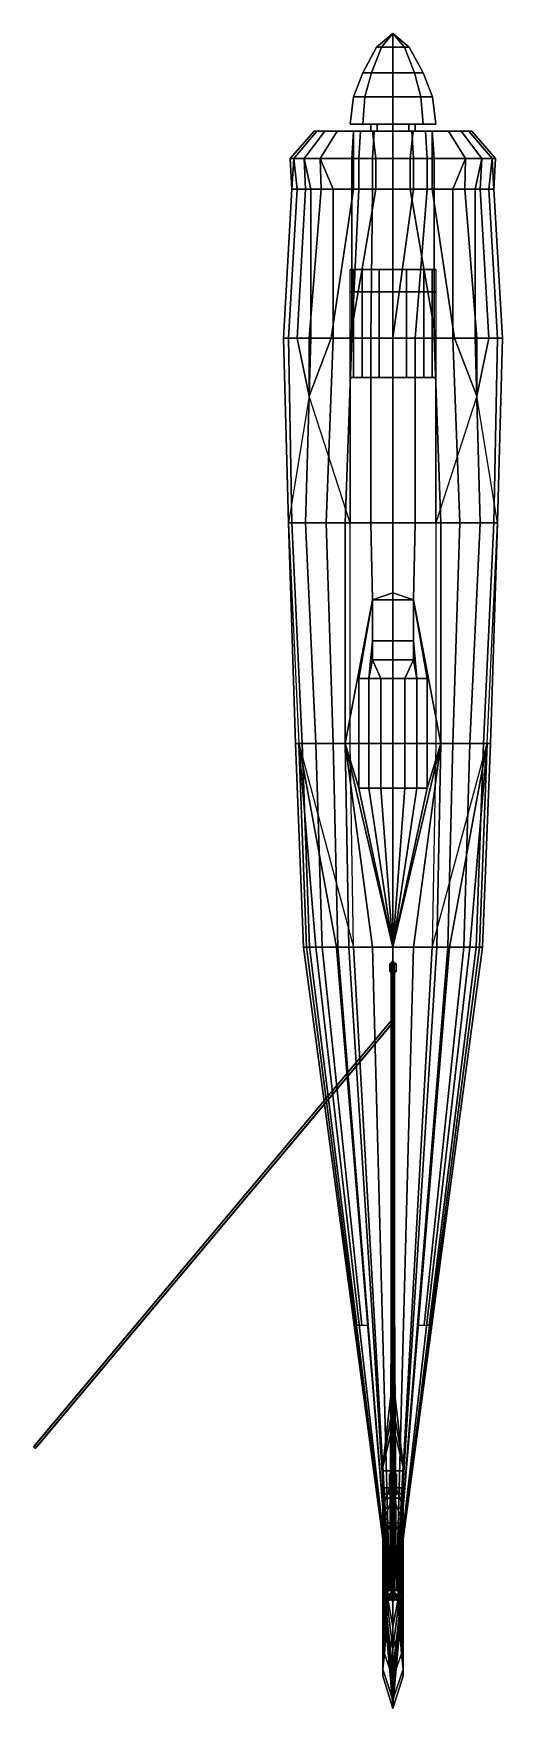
# Model space of a CAD drawing. Extents: x -2.1 to 0.64, y -4.89 to 4.9.
import ezdxf

# ---------------------------------------------------------------- set-up
doc = ezdxf.new("R2010")
doc.units = 0
doc.layers.get('0').update_dxf_attribs({"linetype": 'CONTINUOUS'})

msp = doc.modelspace()

# ---------------------------------------------------------------- linework, layer by layer
for points in [[(0, 4.9, 0.01), (-0.0957, 4.82, 0.01), (-0.0676, 4.82, 0.0776), (0, 4.9, 0.01)], [(0, 4.9, 0.01), (-0.0676, 4.82, -0.0576), (-0.0957, 4.82, 0.01), (0, 4.9, 0.01)], [(0, 4.9, 0.01), (-0.0676, 4.82, 0.0776), (0, 4.82, 0.1057), (0, 4.9, 0.01)], [(0, 4.9, 0.01), (0, 4.82, -0.0857), (-0.0676, 4.82, -0.0576), (0, 4.9, 0.01)], [(0, 4.9, 0.01), (0, 4.82, 0.1057), (0.0676, 4.82, 0.0776), (0, 4.9, 0.01)], [(0, 4.9, 0.01), (0.0676, 4.82, 0.0776), (0.0957, 4.82, 0.01), (0, 4.9, 0.01)], [(0, 4.9, 0.01), (0.0957, 4.82, 0.01), (0.0676, 4.82, -0.0576), (0, 4.9, 0.01)], [(0, 4.9, 0.01), (0.0676, 4.82, -0.0576), (0, 4.82, -0.0857), (0, 4.9, 0.01)], [(-0.0957, 4.82, 0.01), (-0.1768, 4.67, 0.01), (-0.125, 4.67, 0.135), (-0.0676, 4.82, 0.0776)], [(-0.0676, 4.82, -0.0576), (-0.125, 4.67, -0.115), (-0.1768, 4.67, 0.01), (-0.0957, 4.82, 0.01)], [(-0.0676, 4.82, 0.0776), (-0.125, 4.67, 0.135), (0, 4.67, 0.1868), (0, 4.82, 0.1057)], [(0, 4.82, -0.0857), (0, 4.67, -0.1668), (-0.125, 4.67, -0.115), (-0.0676, 4.82, -0.0576)], [(0, 4.82, 0.1057), (0, 4.67, 0.1868), (0.125, 4.67, 0.135), (0.0676, 4.82, 0.0776)], [(0.0676, 4.82, -0.0576), (0.125, 4.67, -0.115), (0, 4.67, -0.1668), (0, 4.82, -0.0857)], [(0.0676, 4.82, 0.0776), (0.125, 4.67, 0.135), (0.1768, 4.67, 0.01), (0.0957, 4.82, 0.01)], [(0.0957, 4.82, 0.01), (0.1768, 4.67, 0.01), (0.125, 4.67, -0.115), (0.0676, 4.82, -0.0576)], [(-0.1768, 4.67, 0.01), (-0.231, 4.53, 0.01), (-0.1633, 4.53, 0.1733), (-0.125, 4.67, 0.135)], [(-0.125, 4.67, -0.115), (-0.1633, 4.53, -0.1533), (-0.231, 4.53, 0.01), (-0.1768, 4.67, 0.01)], [(-0.125, 4.67, 0.135), (-0.1633, 4.53, 0.1733), (0, 4.53, 0.241), (0, 4.67, 0.1868)], [(0, 4.67, -0.1668), (0, 4.53, -0.221), (-0.1633, 4.53, -0.1533), (-0.125, 4.67, -0.115)], [(0, 4.67, 0.1868), (0, 4.53, 0.241), (0.1633, 4.53, 0.1733), (0.125, 4.67, 0.135)], [(0.125, 4.67, -0.115), (0.1633, 4.53, -0.1533), (0, 4.53, -0.221), (0, 4.67, -0.1668)], [(0.125, 4.67, 0.135), (0.1633, 4.53, 0.1733), (0.231, 4.53, 0.01), (0.1768, 4.67, 0.01)], [(0.1768, 4.67, 0.01), (0.231, 4.53, 0.01), (0.1633, 4.53, -0.1533), (0.125, 4.67, -0.115)], [(-0.231, 4.53, 0.01), (-0.25, 4.37, 0.01), (-0.1768, 4.37, 0.1868), (-0.1633, 4.53, 0.1733)], [(-0.1633, 4.53, -0.1533), (-0.1768, 4.37, -0.1668), (-0.25, 4.37, 0.01), (-0.231, 4.53, 0.01)], [(-0.1633, 4.53, 0.1733), (-0.1768, 4.37, 0.1868), (0, 4.37, 0.26), (0, 4.53, 0.241)], [(0, 4.53, -0.221), (0, 4.37, -0.24), (-0.1768, 4.37, -0.1668), (-0.1633, 4.53, -0.1533)], [(0, 4.53, 0.241), (0, 4.37, 0.26), (0.1768, 4.37, 0.1868), (0.1633, 4.53, 0.1733)], [(0.1633, 4.53, -0.1533), (0.1768, 4.37, -0.1668), (0, 4.37, -0.24), (0, 4.53, -0.221)], [(0.1633, 4.53, 0.1733), (0.1768, 4.37, 0.1868), (0.25, 4.37, 0.01), (0.231, 4.53, 0.01)], [(0.231, 4.53, 0.01), (0.25, 4.37, 0.01), (0.1768, 4.37, -0.1668), (0.1633, 4.53, -0.1533)], [(-0.5796, 4.17, -0.1453), (-0.6, 4.17, 0.01), (-0.46, 4.33, 0.01), (-0.4443, 4.33, -0.1091)], [(-0.6, 4.17, 0.01), (-0.5796, 4.17, 0.1653), (-0.4443, 4.33, 0.1291), (-0.46, 4.33, 0.01)], [(-0.5196, 4.17, -0.29), (-0.5796, 4.17, -0.1453), (-0.4443, 4.33, -0.1091), (-0.3984, 4.33, -0.22)], [(-0.5796, 4.17, 0.1653), (-0.5196, 4.17, 0.31), (-0.3984, 4.33, 0.24), (-0.4443, 4.33, 0.1291)], [(-0.4243, 4.17, -0.4143), (-0.5196, 4.17, -0.29), (-0.3984, 4.33, -0.22), (-0.3253, 4.33, -0.3153)], [(-0.5196, 4.17, 0.31), (-0.4243, 4.17, 0.4343), (-0.3253, 4.33, 0.3353), (-0.3984, 4.33, 0.24)], [(0.4443, 4.33, 0.1291), (0.46, 4.33, 0.01), (-0.46, 4.33, 0.01), (-0.4443, 4.33, 0.1291)], [(0.46, 4.33, 0.01), (0.4443, 4.33, -0.1091), (-0.4443, 4.33, -0.1091), (-0.46, 4.33, 0.01)], [(0.3984, 4.33, 0.24), (0.4443, 4.33, 0.1291), (-0.4443, 4.33, 0.1291), (-0.3984, 4.33, 0.24)], [(0.4443, 4.33, -0.1091), (0.3984, 4.33, -0.22), (-0.3984, 4.33, -0.22), (-0.4443, 4.33, -0.1091)], [(-0.23, 4.17, -0.5096), (-0.4243, 4.17, -0.4143), (-0.3253, 4.33, -0.3153), (-0.23, 4.33, -0.3884)], [(-0.4243, 4.17, 0.4343), (-0.24, 4.17, 0.5296), (-0.23, 4.33, 0.4084), (-0.3253, 4.33, 0.3353)], [(0.3253, 4.33, 0.3353), (0.3984, 4.33, 0.24), (-0.3984, 4.33, 0.24), (-0.3253, 4.33, 0.3353)], [(0.3984, 4.33, -0.22), (0.3253, 4.33, -0.3153), (-0.3253, 4.33, -0.3153), (-0.3984, 4.33, -0.22)], [(0.23, 4.33, 0.4084), (0.3253, 4.33, 0.3353), (-0.3253, 4.33, 0.3353), (-0.23, 4.33, 0.4084)], [(0.3253, 4.33, -0.3153), (0.23, 4.33, -0.3884), (-0.23, 4.33, -0.3884), (-0.3253, 4.33, -0.3153)], [(-0.19, 4.33, 0.4584), (-0.23, 4.33, 0.4084), (-0.24, 4.17, 0.5296), (-0.2, 4.17, 0.5796)], [(-0.1, 4.17, -0.5696), (-0.23, 4.17, -0.5096), (-0.23, 4.33, -0.3884), (-0.1191, 4.33, -0.4343)], [(0.19, 4.33, 0.4584), (0.23, 4.33, 0.4084), (-0.23, 4.33, 0.4084), (-0.19, 4.33, 0.4584)], [(0.23, 4.33, -0.3884), (0.1191, 4.33, -0.4343), (-0.1191, 4.33, -0.4343), (-0.23, 4.33, -0.3884)], [(-0.11, 4.33, 0.4984), (-0.19, 4.33, 0.4584), (-0.2, 4.17, 0.5796), (-0.12, 4.17, 0.6196)], [(0.11, 4.33, 0.4984), (0.19, 4.33, 0.4584), (-0.19, 4.33, 0.4584), (-0.11, 4.33, 0.4984)], [(-0.0919, 4.37, 0.1019), (-0.13, 4.37, 0.01), (-0.13, 4.33, 0.01), (-0.0919, 4.33, 0.1019)], [(-0.13, 4.37, 0.01), (-0.0919, 4.37, -0.0819), (-0.0919, 4.33, -0.0819), (-0.13, 4.33, 0.01)], [(0, 4.33, 0.5084), (-0.11, 4.33, 0.4984), (-0.12, 4.17, 0.6196), (0, 4.17, 0.6296)], [(0, 4.17, -0.59), (-0.1, 4.17, -0.5696), (-0.1191, 4.33, -0.4343), (0, 4.33, -0.45)], [(0.1191, 4.33, -0.4343), (0, 4.33, -0.45), (0, 4.33, -0.45), (-0.1191, 4.33, -0.4343)], [(0, 4.33, 0.5084), (0.11, 4.33, 0.4984), (-0.11, 4.33, 0.4984), (0, 4.33, 0.5084)], [(0, 4.37, 0.14), (-0.0919, 4.37, 0.1019), (-0.0919, 4.33, 0.1019), (0, 4.33, 0.14)], [(-0.0919, 4.37, -0.0819), (0, 4.37, -0.12), (0, 4.33, -0.12), (-0.0919, 4.33, -0.0819)], [(0.0919, 4.37, 0.1019), (0, 4.37, 0.14), (0, 4.33, 0.14), (0.0919, 4.33, 0.1019)], [(0, 4.37, -0.12), (0.0919, 4.37, -0.0819), (0.0919, 4.33, -0.0819), (0, 4.33, -0.12)], [(0.1, 4.17, -0.5696), (0, 4.17, -0.59), (0, 4.33, -0.45), (0.1191, 4.33, -0.4343)], [(0, 4.17, 0.6296), (0.12, 4.17, 0.6196), (0.11, 4.33, 0.4984), (0, 4.33, 0.5084)], [(0.13, 4.37, 0.01), (0.0919, 4.37, 0.1019), (0.0919, 4.33, 0.1019), (0.13, 4.33, 0.01)], [(0.0919, 4.37, -0.0819), (0.13, 4.37, 0.01), (0.13, 4.33, 0.01), (0.0919, 4.33, -0.0819)], [(0.23, 4.17, -0.5096), (0.1, 4.17, -0.5696), (0.1191, 4.33, -0.4343), (0.23, 4.33, -0.3884)], [(0.12, 4.17, 0.6196), (0.2, 4.17, 0.5796), (0.19, 4.33, 0.4584), (0.11, 4.33, 0.4984)], [(0.2, 4.17, 0.5796), (0.24, 4.17, 0.5296), (0.23, 4.33, 0.4084), (0.19, 4.33, 0.4584)], [(0.4243, 4.17, -0.4143), (0.23, 4.17, -0.5096), (0.23, 4.33, -0.3884), (0.3253, 4.33, -0.3153)], [(0.24, 4.17, 0.5296), (0.4243, 4.17, 0.4343), (0.3253, 4.33, 0.3353), (0.23, 4.33, 0.4084)], [(0.5196, 4.17, -0.29), (0.4243, 4.17, -0.4143), (0.3253, 4.33, -0.3153), (0.3984, 4.33, -0.22)], [(0.4243, 4.17, 0.4343), (0.5196, 4.17, 0.31), (0.3984, 4.33, 0.24), (0.3253, 4.33, 0.3353)], [(0.5796, 4.17, -0.1453), (0.5196, 4.17, -0.29), (0.3984, 4.33, -0.22), (0.4443, 4.33, -0.1091)], [(0.5196, 4.17, 0.31), (0.5796, 4.17, 0.1653), (0.4443, 4.33, 0.1291), (0.3984, 4.33, 0.24)], [(0.6, 4.17, 0.01), (0.5796, 4.17, -0.1453), (0.4443, 4.33, -0.1091), (0.46, 4.33, 0.01)], [(0.5796, 4.17, 0.1653), (0.6, 4.17, 0.01), (0.46, 4.33, 0.01), (0.4443, 4.33, 0.1291)], [(-0.6, 4.17, 0.01), (-0.5796, 4.17, -0.1453), (-0.59, 3.99, -0.09), (-0.59, 3.99, 0.06)], [(-0.5796, 4.17, 0.1653), (-0.6, 4.17, 0.01), (-0.59, 3.99, 0.06), (-0.56, 3.99, 0.23)], [(-0.5796, 4.17, -0.1453), (-0.5196, 4.17, -0.29), (-0.51, 3.99, -0.31), (-0.59, 3.99, -0.09)], [(-0.5196, 4.17, 0.31), (-0.5796, 4.17, 0.1653), (-0.56, 3.99, 0.23), (-0.48, 3.99, 0.4)], [(-0.5196, 4.17, -0.29), (-0.4243, 4.17, -0.4143), (-0.42, 3.99, -0.44), (-0.51, 3.99, -0.31)], [(-0.4243, 4.17, 0.4343), (-0.5196, 4.17, 0.31), (-0.48, 3.99, 0.4), (-0.35, 3.99, 0.55)], [(-0.4243, 4.17, -0.4143), (-0.23, 4.17, -0.5096), (-0.23, 3.99, -0.56), (-0.42, 3.99, -0.44)], [(-0.24, 4.17, 0.5296), (-0.4243, 4.17, 0.4343), (-0.35, 3.99, 0.55), (-0.24, 3.99, 0.62)], [(-0.2, 4.17, 0.5796), (-0.24, 4.17, 0.5296), (-0.24, 3.99, 0.62), (-0.2, 3.99, 0.67)], [(-0.23, 4.17, -0.5096), (-0.1, 4.17, -0.5696), (-0.1, 3.99, -0.61), (-0.23, 3.99, -0.56)], [(-0.12, 4.17, 0.6196), (-0.2, 4.17, 0.5796), (-0.2, 3.99, 0.67), (-0.12, 3.99, 0.71)], [(0, 4.17, 0.6296), (-0.12, 4.17, 0.6196), (-0.12, 3.99, 0.71), (0, 3.99, 0.72)], [(-0.1, 4.17, -0.5696), (0, 4.17, -0.59), (0, 3.99, -0.62), (-0.1, 3.99, -0.61)], [(0, 4.17, -0.59), (0.1, 4.17, -0.5696), (0.1, 3.99, -0.61), (0, 3.99, -0.62)], [(0, 3.99, 0.72), (0.12, 3.99, 0.71), (0.12, 4.17, 0.6196), (0, 4.17, 0.6296)], [(0.1, 4.17, -0.5696), (0.23, 4.17, -0.5096), (0.23, 3.99, -0.56), (0.1, 3.99, -0.61)], [(0.12, 3.99, 0.71), (0.2, 3.99, 0.67), (0.2, 4.17, 0.5796), (0.12, 4.17, 0.6196)], [(0.2, 3.99, 0.67), (0.24, 3.99, 0.62), (0.24, 4.17, 0.5296), (0.2, 4.17, 0.5796)], [(0.23, 4.17, -0.5096), (0.4243, 4.17, -0.4143), (0.42, 3.99, -0.44), (0.23, 3.99, -0.56)], [(0.4243, 4.17, 0.4343), (0.24, 4.17, 0.5296), (0.24, 3.99, 0.62), (0.35, 3.99, 0.55)], [(0.5196, 4.17, 0.31), (0.4243, 4.17, 0.4343), (0.35, 3.99, 0.55), (0.48, 3.99, 0.4)], [(0.4243, 4.17, -0.4143), (0.5196, 4.17, -0.29), (0.51, 3.99, -0.31), (0.42, 3.99, -0.44)], [(0.5796, 4.17, 0.1653), (0.5196, 4.17, 0.31), (0.48, 3.99, 0.4), (0.56, 3.99, 0.23)], [(0.5196, 4.17, -0.29), (0.5796, 4.17, -0.1453), (0.59, 3.99, -0.09), (0.51, 3.99, -0.31)], [(0.6, 4.17, 0.01), (0.5796, 4.17, 0.1653), (0.56, 3.99, 0.23), (0.59, 3.99, 0.06)], [(0.5796, 4.17, -0.1453), (0.6, 4.17, 0.01), (0.59, 3.99, 0.06), (0.59, 3.99, -0.09)], [(-0.59, 3.99, -0.09), (-0.51, 3.99, -0.31), (-0.56, 3.12, -0.39), (-0.64, 3.12, -0.14)], [(-0.59, 3.99, 0.06), (-0.59, 3.99, -0.09), (-0.64, 3.12, -0.14), (-0.64, 3.12, 0.05)], [(-0.56, 3.99, 0.23), (-0.59, 3.99, 0.06), (-0.64, 3.12, 0.05), (-0.61, 3.12, 0.22)], [(-0.48, 3.99, 0.4), (-0.56, 3.99, 0.23), (-0.61, 3.12, 0.22), (-0.48, 3.12, 0.51)], [(-0.51, 3.99, -0.31), (-0.42, 3.99, -0.44), (-0.49, 3.12, -0.52), (-0.56, 3.12, -0.39)], [(-0.42, 3.99, -0.44), (-0.23, 3.99, -0.56), (-0.36, 3.12, -0.64), (-0.49, 3.12, -0.52)], [(-0.35, 3.99, 0.55), (-0.48, 3.99, 0.4), (-0.48, 3.12, 0.51), (-0.35, 3.12, 0.65)], [(-0.23, 3.99, -0.56), (-0.1, 3.99, -0.61), (-0.25, 3.12, -0.71), (-0.36, 3.12, -0.64)], [(-0.24, 3.99, 0.62), (-0.35, 3.99, 0.55), (-0.35, 3.12, 0.65), (-0.24, 3.12, 0.72)], [(-0.1, 3.99, -0.61), (0, 3.99, -0.62), (0, 3.12, -0.77), (-0.25, 3.12, -0.71)], [(-0.2, 3.99, 0.67), (-0.24, 3.99, 0.62), (-0.24, 3.12, 0.72)], [(-0.12, 3.99, 0.71), (-0.2, 3.99, 0.67), (-0.24, 3.12, 0.72), (-0.13, 3.12, 0.77)], [(0, 3.99, 0.72), (-0.12, 3.99, 0.71), (-0.13, 3.12, 0.77), (0, 3.12, 0.8)], [(0, 3.12, 0.8), (0, 3.12, 0.8), (0.12, 3.99, 0.71), (0, 3.99, 0.72)], [(0, 3.12, 0.8), (0.13, 3.12, 0.77), (0.2, 3.99, 0.67), (0.12, 3.99, 0.71)], [(0.25, 3.12, -0.71), (0, 3.12, -0.77), (0, 3.99, -0.62), (0.1, 3.99, -0.61)], [(0.36, 3.12, -0.64), (0.25, 3.12, -0.71), (0.1, 3.99, -0.61), (0.23, 3.99, -0.56)], [(0.13, 3.12, 0.77), (0.24, 3.12, 0.72), (0.24, 3.99, 0.62), (0.2, 3.99, 0.67)], [(0.49, 3.12, -0.52), (0.36, 3.12, -0.64), (0.23, 3.99, -0.56), (0.42, 3.99, -0.44)], [(0.24, 3.12, 0.72), (0.35, 3.12, 0.65), (0.35, 3.99, 0.55), (0.24, 3.99, 0.62)], [(0.35, 3.12, 0.65), (0.48, 3.12, 0.51), (0.48, 3.99, 0.4), (0.35, 3.99, 0.55)], [(0.56, 3.12, -0.39), (0.49, 3.12, -0.52), (0.42, 3.99, -0.44), (0.51, 3.99, -0.31)], [(0.48, 3.12, 0.51), (0.61, 3.12, 0.22), (0.56, 3.99, 0.23), (0.48, 3.99, 0.4)], [(0.64, 3.12, -0.14), (0.56, 3.12, -0.39), (0.51, 3.99, -0.31), (0.59, 3.99, -0.09)], [(0.61, 3.12, 0.22), (0.64, 3.12, 0.05), (0.59, 3.99, 0.06), (0.56, 3.99, 0.23)], [(0.64, 3.12, 0.05), (0.64, 3.12, -0.14), (0.59, 3.99, -0.09), (0.59, 3.99, 0.06)], [(-0.25, 3.52, -0.62), (-0.23, 3.52, -0.8), (-0.23, 3.39, -0.86), (-0.25, 3.39, -0.64)], [(0.25, 3.52, -0.62), (0.23, 3.52, -0.8), (-0.23, 3.52, -0.8), (-0.25, 3.52, -0.62)], [(-0.23, 3.52, -0.8), (-0.18, 3.52, -0.83), (-0.18, 3.39, -0.93), (-0.23, 3.39, -0.86)], [(0.23, 3.52, -0.8), (0.18, 3.52, -0.83), (-0.18, 3.52, -0.83), (-0.23, 3.52, -0.8)], [(-0.18, 3.52, -0.83), (-0.08, 3.52, -0.85), (-0.08, 3.39, -0.96), (-0.18, 3.39, -0.93)], [(0.18, 3.52, -0.83), (0.08, 3.52, -0.85), (-0.08, 3.52, -0.85), (-0.18, 3.52, -0.83)], [(-0.08, 3.52, -0.85), (0.08, 3.52, -0.85), (0.08, 3.39, -0.96), (-0.08, 3.39, -0.96)], [(0.18, 3.39, -0.93), (0.08, 3.39, -0.96), (0.08, 3.52, -0.85), (0.18, 3.52, -0.83)], [(0.23, 3.39, -0.86), (0.18, 3.39, -0.93), (0.18, 3.52, -0.83), (0.23, 3.52, -0.8)], [(0.25, 3.39, -0.64), (0.23, 3.39, -0.86), (0.23, 3.52, -0.8), (0.25, 3.52, -0.62)], [(-0.25, 3.39, -0.64), (-0.23, 3.39, -0.86), (-0.23, 3.12, -0.87), (-0.25, 3.12, -0.71)], [(-0.23, 3.39, -0.86), (-0.18, 3.39, -0.93), (-0.18, 3.12, -0.94), (-0.23, 3.12, -0.87)], [(-0.18, 3.39, -0.93), (-0.08, 3.39, -0.96), (-0.08, 3.12, -0.97), (-0.18, 3.12, -0.94)], [(-0.08, 3.39, -0.96), (0.08, 3.39, -0.96), (0.08, 3.12, -0.97), (-0.08, 3.12, -0.97)], [(0.18, 3.12, -0.94), (0.08, 3.12, -0.97), (0.08, 3.39, -0.96), (0.18, 3.39, -0.93)], [(0.23, 3.12, -0.87), (0.18, 3.12, -0.94), (0.18, 3.39, -0.93), (0.23, 3.39, -0.86)], [(0.25, 3.12, -0.71), (0.23, 3.12, -0.87), (0.23, 3.39, -0.86), (0.25, 3.39, -0.64)], [(-0.64, 3.12, 0.05), (-0.64, 3.12, -0.14), (-0.61, 2.04, -0.11), (-0.61, 2.04, 0.13)], [(-0.64, 3.12, -0.14), (-0.56, 3.12, -0.39), (-0.49, 2.78, -0.5106), (-0.61, 2.04, -0.11)], [(-0.61, 3.12, 0.22), (-0.64, 3.12, 0.05), (-0.61, 2.04, 0.13), (-0.59, 2.04, 0.32)], [(-0.48, 3.12, 0.51), (-0.61, 3.12, 0.22), (-0.59, 2.04, 0.32), (-0.51, 2.04, 0.54)], [(-0.56, 3.12, -0.39), (-0.49, 3.12, -0.52), (-0.49, 2.78, -0.5106)], [(-0.35, 3.12, 0.65), (-0.48, 3.12, 0.51), (-0.51, 2.04, 0.54), (-0.39, 2.04, 0.68)], [(-0.36, 3.12, -0.64), (-0.25, 3.12, -0.71), (-0.25, 2.04, -0.68), (-0.49, 2.78, -0.5106)], [(-0.49, 3.12, -0.52), (-0.36, 3.12, -0.64), (-0.49, 2.78, -0.5106)], [(-0.24, 3.12, 0.72), (-0.35, 3.12, 0.65), (-0.39, 2.04, 0.68), (-0.28, 2.04, 0.75)], [(-0.13, 3.12, 0.77), (-0.24, 3.12, 0.72), (-0.28, 2.04, 0.75), (-0.13, 2.04, 0.82)], [(-0.25, 3.12, -0.71), (0, 3.12, -0.77), (0, 2.04, -0.7), (-0.25, 2.04, -0.68)], [(-0.25, 3.12, -0.71), (-0.23, 3.12, -0.87), (-0.23, 2.89, -0.82), (-0.25, 2.89, -0.7)], [(-0.23, 3.12, -0.87), (-0.18, 3.12, -0.94), (-0.18, 2.89, -0.89), (-0.23, 2.89, -0.82)], [(-0.18, 3.12, -0.94), (-0.08, 3.12, -0.97), (-0.08, 2.89, -0.93), (-0.18, 2.89, -0.89)], [(0, 3.12, 0.8), (-0.13, 3.12, 0.77), (-0.13, 2.04, 0.82), (0, 2.04, 0.83)], [(-0.08, 3.12, -0.97), (0.08, 3.12, -0.97), (0.08, 2.89, -0.93), (-0.08, 2.89, -0.93)], [(0.25, 2.04, -0.68), (0, 2.04, -0.7), (0, 3.12, -0.77), (0.25, 3.12, -0.71)], [(0, 2.04, 0.83), (0.13, 2.04, 0.82), (0.13, 3.12, 0.77), (0, 3.12, 0.8)], [(0.18, 2.89, -0.89), (0.08, 2.89, -0.93), (0.08, 3.12, -0.97), (0.18, 3.12, -0.94)], [(0.13, 2.04, 0.82), (0.28, 2.04, 0.75), (0.24, 3.12, 0.72), (0.13, 3.12, 0.77)], [(0.23, 2.89, -0.82), (0.18, 2.89, -0.89), (0.18, 3.12, -0.94), (0.23, 3.12, -0.87)], [(0.25, 2.89, -0.7), (0.23, 2.89, -0.82), (0.23, 3.12, -0.87), (0.25, 3.12, -0.71)], [(0.28, 2.04, 0.75), (0.39, 2.04, 0.68), (0.35, 3.12, 0.65), (0.24, 3.12, 0.72)], [(0.49, 2.78, -0.5106), (0.25, 2.04, -0.68), (0.25, 3.12, -0.71), (0.36, 3.12, -0.64)], [(0.39, 2.04, 0.68), (0.51, 2.04, 0.54), (0.48, 3.12, 0.51), (0.35, 3.12, 0.65)], [(0.49, 2.78, -0.5106), (0.49, 2.78, -0.5106), (0.36, 3.12, -0.64), (0.49, 3.12, -0.52)], [(0.51, 2.04, 0.54), (0.59, 2.04, 0.32), (0.61, 3.12, 0.22), (0.48, 3.12, 0.51)], [(0.49, 2.78, -0.5106), (0.49, 2.78, -0.5106), (0.49, 3.12, -0.52), (0.56, 3.12, -0.39)], [(0.61, 2.04, -0.11), (0.49, 2.78, -0.5106), (0.56, 3.12, -0.39), (0.64, 3.12, -0.14)], [(0.59, 2.04, 0.32), (0.61, 2.04, 0.13), (0.64, 3.12, 0.05), (0.61, 3.12, 0.22)], [(0.61, 2.04, 0.13), (0.61, 2.04, -0.11), (0.64, 3.12, -0.14), (0.64, 3.12, 0.05)], [(-0.25, 2.89, -0.7), (-0.23, 2.89, -0.82), (0.23, 2.89, -0.82), (0.25, 2.89, -0.7)], [(-0.23, 2.89, -0.82), (-0.18, 2.89, -0.89), (0.18, 2.89, -0.89), (0.23, 2.89, -0.82)], [(-0.18, 2.89, -0.89), (-0.08, 2.89, -0.93), (0.08, 2.89, -0.93), (0.18, 2.89, -0.89)], [(-0.61, 2.04, -0.11), (-0.61, 2.04, -0.11), (-0.55, 0.75, -0.25), (-0.57, 0.75, -0.14)], [(-0.59, 2.04, 0.32), (-0.61, 2.04, 0.13), (-0.57, 0.75, 0.13), (-0.53, 0.75, 0.31)], [(-0.61, 2.04, 0.13), (-0.61, 2.04, -0.11), (-0.57, 0.75, -0.14), (-0.57, 0.75, 0.13)], [(-0.51, 2.04, 0.54), (-0.59, 2.04, 0.32), (-0.53, 0.75, 0.31), (-0.45, 0.75, 0.56)], [(-0.39, 2.04, 0.68), (-0.51, 2.04, 0.54), (-0.45, 0.75, 0.56), (-0.35, 0.75, 0.71)], [(-0.28, 2.04, 0.75), (-0.39, 2.04, 0.68), (-0.35, 0.75, 0.71), (-0.28, 0.75, 0.8)], [(-0.13, 2.04, 0.82), (-0.28, 2.04, 0.75), (-0.28, 0.75, 0.8), (-0.12, 1.59, 0.87)], [(-0.25, 2.04, -0.68), (0, 2.04, -0.7), (0, 0.75, -0.59), (-0.25, 0.75, -0.55)], [(0, 2.04, 0.83), (-0.13, 2.04, 0.82), (-0.12, 1.59, 0.87), (0, 1.63, 0.8459)], [(0.25, 0.75, -0.55), (0, 0.75, -0.59), (0, 2.04, -0.7), (0.25, 2.04, -0.68)], [(0, 1.63, 0.8459), (0.12, 1.59, 0.87), (0.13, 2.04, 0.82), (0, 2.04, 0.83)], [(0.12, 1.59, 0.87), (0.28, 0.75, 0.8), (0.28, 2.04, 0.75), (0.13, 2.04, 0.82)], [(0.28, 0.75, 0.8), (0.35, 0.75, 0.71), (0.39, 2.04, 0.68), (0.28, 2.04, 0.75)], [(0.35, 0.75, 0.71), (0.45, 0.75, 0.56), (0.51, 2.04, 0.54), (0.39, 2.04, 0.68)], [(0.45, 0.75, 0.56), (0.53, 0.75, 0.31), (0.59, 2.04, 0.32), (0.51, 2.04, 0.54)], [(0.53, 0.75, 0.31), (0.57, 0.75, 0.13), (0.61, 2.04, 0.13), (0.59, 2.04, 0.32)], [(0.57, 0.75, -0.14), (0.55, 0.75, -0.25), (0.61, 2.04, -0.11)], [(0.57, 0.75, 0.13), (0.57, 0.75, -0.14), (0.61, 2.04, -0.11), (0.61, 2.04, 0.13)], [(-0.2, 1.13, 0.98), (-0.12, 1.59, 0.87), (-0.28, 0.75, 0.8), (-0.2, 0.75, 0.98)], [(-0.12, 1.59, 0.87), (-0.2, 1.13, 0.98), (-0.14, 1.13, 1.1), (-0.12, 1.35, 1.07)], [(0, 1.63, 0.8459), (0, 1.63, 0.8459), (-0.12, 1.59, 0.87), (0.12, 1.59, 0.87)], [(0.12, 1.59, 0.87), (-0.12, 1.59, 0.87), (-0.12, 1.35, 1.07), (0.12, 1.35, 1.07)], [(0.2, 1.13, 0.98), (0.12, 1.59, 0.87), (0.12, 1.35, 1.07), (0.14, 1.13, 1.1)], [(0.2, 0.75, 0.98), (0.28, 0.75, 0.8), (0.12, 1.59, 0.87), (0.2, 1.13, 0.98)], [(-0.12, 1.35, 1.07), (-0.14, 1.13, 1.1), (-0.14, 1.13, 1.1), (-0.12, 1.24, 1.13)], [(0.12, 1.35, 1.07), (-0.12, 1.35, 1.07), (-0.12, 1.24, 1.13), (0.12, 1.24, 1.13)], [(0.14, 1.13, 1.1), (0.12, 1.35, 1.07), (0.12, 1.24, 1.13), (0.14, 1.13, 1.1)], [(-0.12, 1.24, 1.13), (-0.14, 1.13, 1.1), (-0.07, 1.13, 1.15)], [(0.12, 1.24, 1.13), (-0.12, 1.24, 1.13), (-0.07, 1.13, 1.15), (0.07, 1.13, 1.15)], [(0.14, 1.13, 1.1), (0.12, 1.24, 1.13), (0.07, 1.13, 1.15)], [(-0.14, 1.13, 1.1), (-0.2, 1.13, 0.98), (-0.2, 0.75, 0.98), (-0.14, 0.75, 1.1)], [(-0.07, 1.13, 1.15), (-0.14, 1.13, 1.1), (-0.14, 0.75, 1.1), (-0.07, 0.75, 1.15)], [(0.07, 1.13, 1.15), (-0.07, 1.13, 1.15), (-0.07, 0.75, 1.15), (0.07, 0.75, 1.15)], [(0.07, 0.75, 1.15), (0.14, 0.75, 1.1), (0.14, 1.13, 1.1), (0.07, 1.13, 1.15)], [(0.14, 0.75, 1.1), (0.2, 0.75, 0.98), (0.2, 1.13, 0.98), (0.14, 1.13, 1.1)], [(-0.53, 0.75, 0.31), (-0.57, 0.75, 0.13), (-0.5234, -0.44, 0.1113), (-0.4867, -0.44, 0.2766)], [(-0.57, 0.75, 0.13), (-0.57, 0.75, -0.14), (-0.5234, -0.44, -0.1367), (-0.5234, -0.44, 0.1113)], [(-0.57, 0.75, -0.14), (-0.55, 0.75, -0.25), (-0.5051, -0.44, -0.2377), (-0.5234, -0.44, -0.1367)], [(-0.55, 0.75, -0.25), (-0.55, 0.75, -0.25), (-0.3306, -0.44, -0.4673), (-0.45, -0.44, -0.3571)], [(-0.55, 0.75, -0.25), (-0.55, 0.75, -0.25), (-0.2296, -0.44, -0.5132), (-0.3306, -0.44, -0.4673)], [(-0.55, 0.75, -0.25), (-0.55, 0.75, -0.25), (-0.45, -0.44, -0.3571), (-0.5051, -0.44, -0.2377)], [(-0.45, 0.75, 0.56), (-0.53, 0.75, 0.31), (-0.4867, -0.44, 0.2766), (-0.4132, -0.44, 0.5061)], [(-0.35, 0.75, 0.71), (-0.45, 0.75, 0.56), (-0.4132, -0.44, 0.5061), (-0.3214, -0.44, 0.6439)], [(-0.28, 0.75, 0.8), (-0.35, 0.75, 0.71), (-0.3214, -0.44, 0.6439), (-0.2571, -0.44, 0.7265)], [(-0.28, 0.75, 0.8), (-0.28, 0.75, 0.8), (-0.2571, -0.44, 0.7265), (-0.1194, -0.44, 0.7816)], [(-0.28, 0.75, 0.8), (-0.28, 0.75, 0.8), (-0.1194, -0.44, 0.7816), (0, -0.44, 0.8)], [(-0.2, 0.75, 0.98), (-0.28, 0.75, 0.8), (-0.2, 0.49, 0.95)], [(-0.2, 0.49, 0.95), (-0.28, 0.75, 0.8), (0, -0.44, 0.8)], [(-0.25, 0.75, -0.55), (0, 0.75, -0.59), (0, -0.44, -0.5499), (-0.2296, -0.44, -0.5132)], [(-0.14, 0.75, 1.1), (-0.2, 0.75, 0.98), (-0.2, 0.49, 0.95), (-0.14, 0.49, 1.06)], [(-0.07, 0.75, 1.15), (-0.14, 0.75, 1.1), (-0.14, 0.49, 1.06), (-0.07, 0.49, 1.11)], [(-0.07, 0.49, 1.11), (0.07, 0.49, 1.11), (0.07, 0.75, 1.15), (-0.07, 0.75, 1.15)], [(0, -0.44, 0.8), (0.1194, -0.44, 0.7816), (0.28, 0.75, 0.8)], [(0.2296, -0.44, -0.5132), (0, -0.44, -0.5499), (0, 0.75, -0.59), (0.25, 0.75, -0.55)], [(0, -0.44, 0.8), (0, -0.44, 0.8), (0.28, 0.75, 0.8), (0.2, 0.49, 0.95)], [(0.07, 0.49, 1.11), (0.14, 0.49, 1.06), (0.14, 0.75, 1.1), (0.07, 0.75, 1.15)], [(0.1194, -0.44, 0.7816), (0.2571, -0.44, 0.7265), (0.28, 0.75, 0.8)], [(0.14, 0.49, 1.06), (0.2, 0.49, 0.95), (0.2, 0.75, 0.98), (0.14, 0.75, 1.1)], [(0.2, 0.49, 0.95), (0.2, 0.49, 0.95), (0.28, 0.75, 0.8), (0.2, 0.75, 0.98)], [(0.3306, -0.44, -0.4673), (0.2296, -0.44, -0.5132), (0.55, 0.75, -0.25)], [(0.2571, -0.44, 0.7265), (0.3214, -0.44, 0.6439), (0.35, 0.75, 0.71), (0.28, 0.75, 0.8)], [(0.3214, -0.44, 0.6439), (0.4132, -0.44, 0.5061), (0.45, 0.75, 0.56), (0.35, 0.75, 0.71)], [(0.45, -0.44, -0.3571), (0.3306, -0.44, -0.4673), (0.55, 0.75, -0.25)], [(0.4132, -0.44, 0.5061), (0.4867, -0.44, 0.2766), (0.53, 0.75, 0.31), (0.45, 0.75, 0.56)], [(0.5051, -0.44, -0.2377), (0.45, -0.44, -0.3571), (0.55, 0.75, -0.25)], [(0.4867, -0.44, 0.2766), (0.5234, -0.44, 0.1113), (0.57, 0.75, 0.13), (0.53, 0.75, 0.31)], [(0.5234, -0.44, -0.1367), (0.5051, -0.44, -0.2377), (0.55, 0.75, -0.25), (0.57, 0.75, -0.14)], [(0.5234, -0.44, 0.1113), (0.5234, -0.44, -0.1367), (0.57, 0.75, -0.14), (0.57, 0.75, 0.13)], [(-0.14, 0.49, 1.06), (-0.2, 0.49, 0.95), (0, -0.44, 0.8)], [(-0.07, 0.49, 1.11), (-0.14, 0.49, 1.06), (0, -0.44, 0.8)], [(0.07, 0.49, 1.11), (-0.07, 0.49, 1.11), (0, -0.44, 0.8)], [(0, -0.44, 0.8), (0, -0.44, 0.8), (0.2, 0.49, 0.95), (0.14, 0.49, 1.06)], [(0, -0.44, 0.8), (0, -0.44, 0.8), (0.14, 0.49, 1.06), (0.07, 0.49, 1.11)], [(-0.4867, -0.44, 0.2766), (-0.5234, -0.44, 0.1113), (-0.02, -4.19, 0.02), (-0.2117, -2.65, 0.1784)], [(-0.5234, -0.44, -0.1367), (-0.5051, -0.44, -0.2377), (-0.02, -4.19, -0.02), (-0.02, -4.19)], [(-0.5234, -0.44, 0.1113), (-0.5234, -0.44, -0.1367), (-0.02, -4.19), (-0.02, -4.19, 0.02)], [(-0.5051, -0.44, -0.2377), (-0.45, -0.44, -0.3571), (-0.02, -4.19, -0.04), (-0.02, -4.19, -0.02)], [(-0.4132, -0.44, 0.5061), (-0.4867, -0.44, 0.2766), (-0.2117, -2.65, 0.1784), (-0.1815, -2.65, 0.3375)], [(-0.45, -0.44, -0.3571), (-0.3306, -0.44, -0.4673), (-0.02, -4.19, -0.06), (-0.02, -4.19, -0.04)], [(-0.3214, -0.44, 0.6439), (-0.4132, -0.44, 0.5061), (-0.1815, -2.65, 0.3375), (-0.1438, -2.65, 0.4235)], [(-0.3306, -0.44, -0.4673), (-0.2296, -0.44, -0.5132), (-0.02, -4.19, -0.08), (-0.02, -4.19, -0.06)], [(-0.2571, -0.44, 0.7265), (-0.3214, -0.44, 0.6439), (-0.1438, -2.65, 0.4235), (-0.02, -4.19, 0.32)], [(-0.1194, -0.44, 0.7816), (-0.2571, -0.44, 0.7265), (-0.02, -4.19, 0.32), (-0.02, -4.19, 0.37)], [(-0.2296, -0.44, -0.5132), (0, -0.44, -0.5499), (-0.02, -4.19, -0.1), (-0.02, -4.19, -0.08)], [(0, -0.44, 0.8), (-0.1194, -0.44, 0.7816), (-0.02, -4.19, 0.37), (0, -2.96, 0.55)], [(0.02, -4.19, -0.08), (0.02, -4.19, -0.1), (0, -0.44, -0.5499), (0.2296, -0.44, -0.5132)], [(0, -2.96, 0.55), (0.02, -4.19, 0.37), (0.1194, -0.44, 0.7816), (0, -0.44, 0.8)], [(0.02, -4.19, 0.11), (0.02, -4.19, 0.02), (0.5234, -0.44, 0.1113), (0.4867, -0.44, 0.2766)], [(0.02, -4.19, -0.04), (0.02, -4.19, -0.06), (0.3306, -0.44, -0.4673), (0.45, -0.44, -0.3571)], [(0.02, -4.19, -0.06), (0.02, -4.19, -0.08), (0.2296, -0.44, -0.5132), (0.3306, -0.44, -0.4673)], [(0.02, -4.19), (0.02, -4.19, -0.02), (0.5051, -0.44, -0.2377), (0.5234, -0.44, -0.1367)], [(0.02, -4.19, -0.02), (0.02, -4.19, -0.04), (0.45, -0.44, -0.3571), (0.5051, -0.44, -0.2377)], [(0.02, -4.19, 0.02), (0.02, -4.19), (0.5234, -0.44, -0.1367), (0.5234, -0.44, 0.1113)], [(0.02, -4.19, 0.32), (0.1438, -2.65, 0.4235), (0.3214, -0.44, 0.6439), (0.2571, -0.44, 0.7265)], [(0.02, -4.19, 0.37), (0.02, -4.19, 0.32), (0.2571, -0.44, 0.7265), (0.1194, -0.44, 0.7816)], [(0.1438, -2.65, 0.4235), (0.1815, -2.65, 0.3375), (0.4132, -0.44, 0.5061), (0.3214, -0.44, 0.6439)], [(0.1815, -2.65, 0.3375), (0.2117, -2.65, 0.1784), (0.4867, -0.44, 0.2766), (0.4132, -0.44, 0.5061)], [(0, -0.52, 0.78), (-0.02, -0.54, 0.78), (-0.01, -0.54, 1.56), (0, -0.53, 1.56)], [(-0.02, -0.54, 0.78), (-0.02, -0.58, 0.78), (-0.01, -0.58, 1.56), (-0.01, -0.54, 1.56)], [(-0.02, -0.58, 0.78), (0, -0.6, 0.78), (0, -0.59, 1.56), (-0.01, -0.58, 1.56)], [(-0.01, -0.54, 1.56), (-0.01, -0.58, 1.56), (0, -0.59, 1.56), (0, -0.53, 1.56)], [(0, -0.58, 1.53), (-0.01, -0.58, 1.52), (-0.01, -4.09, 1.52), (0, -4.09, 1.53)], [(-0.01, -0.58, 1.52), (0, -0.58, 1.51), (0, -4.09, 1.51), (-0.01, -4.09, 1.52)], [(0.02, -0.54, 0.78), (0, -0.52, 0.78), (0, -0.53, 1.56), (0.01, -0.54, 1.56)], [(0, -0.53, 1.56), (0, -0.59, 1.56), (0.01, -0.58, 1.56), (0.01, -0.54, 1.56)], [(0, -0.6, 0.78), (0.02, -0.58, 0.78), (0.01, -0.58, 1.56), (0, -0.59, 1.56)], [(0.01, -0.58, 1.52), (0, -0.58, 1.53), (0, -4.09, 1.53), (0.01, -4.09, 1.52)], [(0, -0.58, 1.51), (0.01, -0.58, 1.52), (0.01, -4.09, 1.52), (0, -4.09, 1.51)], [(0.02, -0.58, 0.78), (0.02, -0.54, 0.78), (0.01, -0.54, 1.56), (0.01, -0.58, 1.56)], [(-2.09, -3.35, 0.36), (-2.1, -3.36, 0.36), (-0.01, -0.87, 1.52), (0, -0.86, 1.51)], [(-2.1, -3.36, 0.36), (-2.09, -3.37, 0.36), (0, -0.88, 1.51), (-0.01, -0.87, 1.52)], [(-2.08, -3.36, 0.36), (-2.09, -3.35, 0.36), (0, -0.86, 1.51), (0.01, -0.87, 1.52)], [(-2.09, -3.37, 0.36), (-2.08, -3.36, 0.36), (0.01, -0.87, 1.52), (0, -0.88, 1.51)], [(0, -0.88, 0.75), (-0.01, -0.89, 0.75), (-0.01, -0.87, 1.52), (0, -0.86, 1.51)], [(-0.01, -0.89, 0.75), (0, -0.9, 0.75), (0, -0.88, 1.51), (-0.01, -0.87, 1.52)], [(0.01, -0.89, 0.75), (0, -0.88, 0.75), (0, -0.86, 1.51), (0.01, -0.87, 1.52)], [(0, -0.9, 0.75), (0.01, -0.89, 0.75), (0.01, -0.87, 1.52), (0, -0.88, 1.51)], [(0, -3.12, 0.59), (0, -2.96, 0.55), (-0.06, -3.47, 0.55), (-0.06, -3.47, 0.59)], [(0, -2.96, 0.55), (-0.02, -4.19, 0.37), (-0.02, -4.19, 0.37), (-0.06, -3.47, 0.55)], [(0.06, -3.47, 0.59), (0.06, -3.47, 0.55), (0, -2.96, 0.55), (0, -3.12, 0.59)], [(0.06, -3.47, 0.55), (0.02, -4.19, 0.37), (0.02, -4.19, 0.37), (0, -2.96, 0.55)], [(0, -3.23, 0.68), (0, -3.12, 0.59), (-0.06, -3.47, 0.59), (-0.06, -3.48, 0.68)], [(0.06, -3.48, 0.68), (0.06, -3.47, 0.59), (0, -3.12, 0.59), (0, -3.23, 0.68)], [(0, -3.55, 1.08), (0, -3.23, 0.68), (-0.06, -3.48, 0.68), (-0.06, -3.71, 1.08)], [(0.06, -3.71, 1.08), (0.06, -3.48, 0.68), (0, -3.23, 0.68), (0, -3.55, 1.08)], [(-0.06, -3.47, 0.55), (-0.06, -4.21, 0.55), (-0.06, -4.21, 0.59), (-0.06, -3.47, 0.59)], [(-0.06, -3.47, 0.59), (-0.06, -4.21, 0.59), (-0.06, -4.21, 0.68), (-0.06, -3.48, 0.68)], [(-0.06, -4.2, 0.44), (-0.06, -4.7, 0.44), (-0.06, -4.21, 0.55), (-0.06, -3.47, 0.55)], [(-0.02, -4.19, 0.37), (-0.02, -4.19, 0.37), (-0.06, -4.2, 0.44), (-0.06, -3.47, 0.55)], [(-0.06, -3.48, 0.68), (-0.06, -4.21, 0.68), (-0.06, -4.22, 1.08), (-0.06, -3.71, 1.08)], [(-0.06, -3.5, -0.3), (-0.06, -3.66, -0.28), (-0.06, -3.66, -0.26), (-0.06, -3.5, -0.28)], [(0.06, -3.5, -0.28), (0.06, -3.5, -0.3), (-0.06, -3.5, -0.3), (-0.06, -3.5, -0.28)], [(0.06, -3.5, -0.3), (0.06, -3.66, -0.28), (-0.06, -3.66, -0.28), (-0.06, -3.5, -0.3)], [(-0.06, -3.5, -0.28), (-0.06, -3.66, -0.26), (0.06, -3.66, -0.26), (0.06, -3.5, -0.28)], [(-0.06, -3.55, -0.37), (-0.06, -3.66, -0.34), (-0.06, -3.66, -0.28), (-0.06, -3.5, -0.3)], [(-0.06, -3.5, -0.3), (-0.06, -3.66, -0.28), (-0.06, -3.66, -0.34), (-0.06, -3.55, -0.37)], [(0, -3.5, -0.28), (-0.02, -3.52, -0.28), (-0.02, -3.52, -0.18), (0, -3.5, -0.18)], [(-0.02, -3.52, -0.28), (-0.02, -3.64, -0.27), (-0.02, -3.64, -0.16), (-0.02, -3.52, -0.18)], [(0.02, -3.52, -0.28), (0, -3.5, -0.28), (0, -3.5, -0.18), (0.02, -3.52, -0.18)], [(0.06, -3.47, 0.55), (0.06, -4.2, 0.44), (0.02, -4.19, 0.37)], [(0.02, -3.64, -0.27), (0.02, -3.52, -0.28), (0.02, -3.52, -0.18), (0.02, -3.64, -0.16)], [(0.06, -4.21, 0.55), (0.06, -4.7, 0.44), (0.06, -4.2, 0.44), (0.06, -3.47, 0.55)], [(0.06, -4.21, 0.68), (0.06, -4.21, 0.59), (0.06, -3.47, 0.59), (0.06, -3.48, 0.68)], [(0.06, -4.21, 0.59), (0.06, -4.21, 0.55), (0.06, -3.47, 0.55), (0.06, -3.47, 0.59)], [(0.06, -4.22, 1.08), (0.06, -4.21, 0.68), (0.06, -3.48, 0.68), (0.06, -3.71, 1.08)], [(0.06, -3.66, -0.26), (0.06, -3.66, -0.28), (0.06, -3.5, -0.3), (0.06, -3.5, -0.28)], [(0.06, -3.55, -0.37), (0.06, -3.66, -0.34), (0.06, -3.66, -0.28), (0.06, -3.5, -0.3)], [(0.06, -3.5, -0.3), (0.06, -3.66, -0.28), (0.06, -3.66, -0.34), (0.06, -3.55, -0.37)], [(0, -3.65, 1.21), (0, -3.55, 1.08), (-0.06, -3.71, 1.08), (-0.05, -3.78, 1.21)], [(-0.06, -3.55, -0.37), (-0.06, -3.66, -0.34), (-0.06, -3.73, -0.4), (-0.06, -3.72, -0.45)], [(-0.06, -3.72, -0.45), (-0.06, -3.73, -0.4), (-0.06, -3.66, -0.34), (-0.06, -3.55, -0.37)], [(0.05, -3.6351, -0.3351), (0.05, -3.6, -0.42), (-0.05, -3.6, -0.42), (-0.05, -3.6351, -0.3351)], [(0.05, -3.6, -0.42), (0.05, -3.6351, -0.5049), (-0.05, -3.6351, -0.5049), (-0.05, -3.6, -0.42)], [(-0.05, -3.84, -0.42), (-0.05, -3.6351, -0.3351), (-0.05, -3.6, -0.42), (-0.05, -3.8049, -0.5049)], [(-0.05, -3.8049, -0.5049), (-0.05, -3.6, -0.42), (-0.05, -3.6351, -0.5049), (-0.05, -3.72, -0.54)], [(0.05, -3.78, 1.21), (0.06, -3.71, 1.08), (0, -3.55, 1.08), (0, -3.65, 1.21)], [(0.05, -3.8049, -0.5049), (0.05, -3.6, -0.42), (0.05, -3.6351, -0.3351), (0.05, -3.84, -0.42)], [(0.05, -3.72, -0.54), (0.05, -3.6351, -0.5049), (0.05, -3.6, -0.42), (0.05, -3.8049, -0.5049)], [(0.06, -3.72, -0.45), (0.06, -3.73, -0.4), (0.06, -3.66, -0.34), (0.06, -3.55, -0.37)], [(0.06, -3.55, -0.37), (0.06, -3.66, -0.34), (0.06, -3.73, -0.4), (0.06, -3.72, -0.45)], [(-0.06, -3.66, -0.26), (-0.06, -3.66, -0.28), (0.06, -3.66, -0.28), (0.06, -3.66, -0.26)], [(-0.06, -3.71, 1.08), (-0.06, -4.22, 1.08), (-0.05, -4.23, 1.21), (-0.05, -3.78, 1.21)], [(0.05, -3.72, -0.3), (0.05, -3.6351, -0.3351), (-0.05, -3.6351, -0.3351), (-0.05, -3.72, -0.3)], [(0.05, -3.6351, -0.5049), (0.05, -3.72, -0.54), (-0.05, -3.72, -0.54), (-0.05, -3.6351, -0.5049)], [(-0.05, -3.8049, -0.3351), (-0.05, -3.72, -0.3), (-0.05, -3.6351, -0.3351), (-0.05, -3.84, -0.42)], [(0, -3.78, 1.36), (0, -3.65, 1.21), (-0.05, -3.78, 1.21), (-0.04, -3.87, 1.36)], [(0.05, -3.8049, -0.3351), (0.05, -3.72, -0.3), (-0.05, -3.72, -0.3), (-0.05, -3.8049, -0.3351)], [(0.05, -3.72, -0.54), (0.05, -3.8049, -0.5049), (-0.05, -3.8049, -0.5049), (-0.05, -3.72, -0.54)], [(-0.02, -3.64, -0.27), (0, -3.66, -0.26), (0, -3.66, -0.16), (-0.02, -3.64, -0.16)], [(0, -3.66, -0.26), (0.02, -3.64, -0.27), (0.02, -3.64, -0.16), (0, -3.66, -0.16)], [(0.04, -3.87, 1.36), (0.05, -3.78, 1.21), (0, -3.65, 1.21), (0, -3.78, 1.36)], [(0.05, -3.84, -0.42), (0.05, -3.6351, -0.3351), (0.05, -3.72, -0.3), (0.05, -3.8049, -0.3351)], [(0.05, -4.23, 1.21), (0.06, -4.22, 1.08), (0.06, -3.71, 1.08), (0.05, -3.78, 1.21)], [(-0.05, -3.78, 1.21), (-0.05, -4.23, 1.21), (-0.04, -4.23, 1.36), (-0.04, -3.87, 1.36)], [(0.05, -3.84, -0.42), (0.05, -3.8049, -0.3351), (-0.05, -3.8049, -0.3351), (-0.05, -3.84, -0.42)], [(0.05, -3.8049, -0.5049), (0.05, -3.84, -0.42), (-0.05, -3.84, -0.42), (-0.05, -3.8049, -0.5049)], [(0, -3.9, 1.46), (0, -3.78, 1.36), (-0.04, -3.87, 1.36), (-0.03, -3.96, 1.46)], [(0.03, -3.96, 1.46), (0.04, -3.87, 1.36), (0, -3.78, 1.36), (0, -3.9, 1.46)], [(0.04, -4.23, 1.36), (0.05, -4.23, 1.21), (0.05, -3.78, 1.21), (0.04, -3.87, 1.36)], [(-0.04, -3.87, 1.36), (-0.04, -4.23, 1.36), (-0.03, -4.25, 1.46), (-0.03, -3.96, 1.46)], [(0, -4.08, 1.53), (0, -3.9, 1.46), (-0.03, -3.96, 1.46), (-0.01, -4.08, 1.52)], [(0.01, -4.08, 1.52), (0.03, -3.96, 1.46), (0, -3.9, 1.46), (0, -4.08, 1.53)], [(0.03, -4.25, 1.46), (0.04, -4.23, 1.36), (0.04, -3.87, 1.36), (0.03, -3.96, 1.46)], [(-0.03, -3.96, 1.46), (-0.03, -4.25, 1.46), (-0.01, -4.25, 1.52), (-0.01, -4.08, 1.52)], [(0.01, -4.25, 1.52), (0.03, -4.25, 1.46), (0.03, -3.96, 1.46), (0.01, -4.08, 1.52)], [(-0.01, -4.08, 1.52), (-0.01, -4.25, 1.52), (0, -4.27, 1.53), (0, -4.08, 1.53)], [(0, -4.08, 1.53), (0, -4.27, 1.53), (0.01, -4.25, 1.52), (0.01, -4.08, 1.52)], [(-0.06, -4.2, 0.44), (-0.02, -4.19, 0.37), (0, -4.2, 0.33), (-0.06, -4.2, 0.44)], [(-0.06, -4.26, 0.33), (-0.06, -4.7, 0.33), (-0.06, -4.7, 0.44), (-0.06, -4.2, 0.44)], [(0, -4.2, 0.33), (0, -4.2, 0.2), (-0.06, -4.26, 0.2), (-0.06, -4.26, 0.33)], [(0, -4.2, 0.2), (0, -4.2, 0.05), (-0.05, -4.26, 0.05), (-0.06, -4.26, 0.2)], [(-0.06, -4.2, 0.44), (0, -4.2, 0.33), (-0.06, -4.26, 0.33), (-0.06, -4.2, 0.44)], [(0, -4.2, 0.05), (0, -4.2, -0.03), (-0.04, -4.26, -0.03), (-0.05, -4.26, 0.05)], [(0, -4.2, -0.03), (0, -4.2, -0.1), (-0.03, -4.26, -0.07), (-0.04, -4.26, -0.03)], [(0, -4.2, -0.1), (0, -4.25, -0.1), (-0.03, -4.26, -0.07)], [(-0.02, -4.19, 0.37), (-0.02, -4.19, 0.32), (0, -4.2, 0.32), (0, -4.2, 0.33)], [(-0.02, -4.19, 0.32), (-0.02, -4.19, 0.27), (0, -4.2, 0.27), (0, -4.2, 0.32)], [(-0.02, -4.19, 0.27), (-0.02, -4.19, 0.22), (0, -4.2, 0.22), (0, -4.2, 0.27)], [(-0.02, -4.19, 0.22), (-0.02, -4.19, 0.11), (0, -4.2, 0.11), (0, -4.2, 0.22)], [(-0.02, -4.19, 0.11), (-0.02, -4.19, 0.02), (0, -4.2, 0.02), (0, -4.2, 0.11)], [(-0.02, -4.19, -0.08), (-0.02, -4.19, -0.1), (0, -4.2, -0.1), (0, -4.2, -0.08)], [(-0.02, -4.19, -0.06), (-0.02, -4.19, -0.08), (0, -4.2, -0.08), (0, -4.2, -0.06)], [(-0.02, -4.19, -0.04), (-0.02, -4.19, -0.06), (0, -4.2, -0.06), (0, -4.2, -0.04)], [(-0.02, -4.19, -0.02), (-0.02, -4.19, -0.04), (0, -4.2, -0.04), (0, -4.2, -0.02)], [(-0.02, -4.19, 0.02), (-0.02, -4.19), (0, -4.2), (0, -4.2, 0.02)], [(-0.02, -4.19), (-0.02, -4.19, -0.02), (0, -4.2, -0.02), (0, -4.2)], [(0, -4.2, 0.33), (0, -4.2, 0.32), (0.02, -4.19, 0.32), (0.02, -4.19, 0.37)], [(0, -4.2, 0.32), (0, -4.2, 0.27), (0.02, -4.19, 0.27), (0.02, -4.19, 0.32)], [(0, -4.2, 0.27), (0, -4.2, 0.22), (0.02, -4.19, 0.22), (0.02, -4.19, 0.27)], [(0, -4.2, 0.22), (0, -4.2, 0.11), (0.02, -4.19, 0.11), (0.02, -4.19, 0.22)], [(0, -4.2, 0.11), (0, -4.2, 0.02), (0.02, -4.19, 0.02), (0.02, -4.19, 0.11)], [(0, -4.2, -0.08), (0, -4.2, -0.1), (0.02, -4.19, -0.1), (0.02, -4.19, -0.08)], [(0, -4.2), (0, -4.2, -0.02), (0.02, -4.19, -0.02), (0.02, -4.19)], [(0, -4.2, 0.02), (0, -4.2), (0.02, -4.19), (0.02, -4.19, 0.02)], [(0, -4.2, -0.06), (0, -4.2, -0.08), (0.02, -4.19, -0.08), (0.02, -4.19, -0.06)], [(0, -4.2, -0.04), (0, -4.2, -0.06), (0.02, -4.19, -0.06), (0.02, -4.19, -0.04)], [(0, -4.2, -0.02), (0, -4.2, -0.04), (0.02, -4.19, -0.04), (0.02, -4.19, -0.02)], [(0.06, -4.2, 0.44), (0, -4.2, 0.33), (0.02, -4.19, 0.37), (0.06, -4.2, 0.44)], [(0.04, -4.26, -0.03), (0.03, -4.26, -0.07), (0, -4.2, -0.1), (0, -4.2, -0.03)], [(0.03, -4.26, -0.07), (0.03, -4.26, -0.07), (0, -4.25, -0.1), (0, -4.2, -0.1)], [(0.05, -4.26, 0.05), (0.04, -4.26, -0.03), (0, -4.2, -0.03), (0, -4.2, 0.05)], [(0.06, -4.26, 0.33), (0.06, -4.26, 0.2), (0, -4.2, 0.2), (0, -4.2, 0.33)], [(0.06, -4.26, 0.2), (0.05, -4.26, 0.05), (0, -4.2, 0.05), (0, -4.2, 0.2)], [(0.06, -4.2, 0.44), (0.06, -4.26, 0.33), (0, -4.2, 0.33), (0.06, -4.2, 0.44)], [(0.06, -4.7, 0.44), (0.06, -4.7, 0.33), (0.06, -4.26, 0.33), (0.06, -4.2, 0.44)], [(-0.06, -4.21, 0.59), (-0.06, -4.21, 0.55), (0, -4.87, 0.55), (0, -4.86, 0.59)], [(-0.06, -4.21, 0.68), (-0.06, -4.21, 0.59), (0, -4.86, 0.59), (0, -4.84, 0.68)], [(-0.06, -4.22, 1.08), (-0.06, -4.21, 0.68), (0, -4.84, 0.68), (0, -4.73, 1.08)], [(-0.06, -4.21, 0.55), (-0.06, -4.7, 0.44), (0, -4.89, 0.44), (0, -4.87, 0.55)], [(-0.05, -4.23, 1.21), (-0.06, -4.22, 1.08), (0, -4.73, 1.08), (0, -4.67, 1.21)], [(-0.06, -4.26, 0.2), (-0.06, -4.66, 0.2), (-0.06, -4.7, 0.33), (-0.06, -4.26, 0.33)], [(-0.05, -4.26, 0.05), (-0.05, -4.57, 0.05), (-0.06, -4.66, 0.2), (-0.06, -4.26, 0.2)], [(-0.04, -4.23, 1.36), (-0.05, -4.23, 1.21), (0, -4.67, 1.21), (0, -4.54, 1.36)], [(-0.04, -4.26, -0.03), (-0.04, -4.44, -0.03), (-0.05, -4.57, 0.05), (-0.05, -4.26, 0.05)], [(-0.03, -4.25, 1.46), (-0.04, -4.23, 1.36), (0, -4.54, 1.36), (0, -4.41, 1.46)], [(-0.04, -4.44, -0.03), (-0.03, -4.26, -0.07), (0, -4.25, -0.1), (0, -4.54, -0.03)], [(-0.03, -4.26, -0.07), (-0.03, -4.26, -0.07), (-0.04, -4.44, -0.03), (-0.04, -4.26, -0.03)], [(-0.01, -4.25, 1.52), (-0.03, -4.25, 1.46), (0, -4.41, 1.46), (0, -4.27, 1.53)], [(0, -4.87, 0.55), (0, -4.89, 0.44), (0.06, -4.7, 0.44), (0.06, -4.21, 0.55)], [(0, -4.73, 1.08), (0, -4.84, 0.68), (0.06, -4.21, 0.68), (0.06, -4.22, 1.08)], [(0, -4.84, 0.68), (0, -4.86, 0.59), (0.06, -4.21, 0.59), (0.06, -4.21, 0.68)], [(0, -4.86, 0.59), (0, -4.87, 0.55), (0.06, -4.21, 0.55), (0.06, -4.21, 0.59)], [(0, -4.67, 1.21), (0, -4.73, 1.08), (0.06, -4.22, 1.08), (0.05, -4.23, 1.21)], [(0, -4.41, 1.46), (0, -4.54, 1.36), (0.04, -4.23, 1.36), (0.03, -4.25, 1.46)], [(0, -4.54, 1.36), (0, -4.67, 1.21), (0.05, -4.23, 1.21), (0.04, -4.23, 1.36)], [(0, -4.54, -0.03), (0, -4.25, -0.1), (0.03, -4.26, -0.07), (0.04, -4.44, -0.03)], [(0, -4.27, 1.53), (0, -4.41, 1.46), (0.03, -4.25, 1.46), (0.01, -4.25, 1.52)], [(0.04, -4.44, -0.03), (0.03, -4.26, -0.07), (0.03, -4.26, -0.07), (0.04, -4.26, -0.03)], [(0.05, -4.57, 0.05), (0.04, -4.44, -0.03), (0.04, -4.26, -0.03), (0.05, -4.26, 0.05)], [(0.06, -4.66, 0.2), (0.05, -4.57, 0.05), (0.05, -4.26, 0.05), (0.06, -4.26, 0.2)], [(0.06, -4.7, 0.33), (0.06, -4.66, 0.2), (0.06, -4.26, 0.2), (0.06, -4.26, 0.33)], [(-0.05, -4.57, 0.05), (-0.04, -4.44, -0.03), (0, -4.54, -0.03), (0, -4.71, 0.05)], [(0, -4.71, 0.05), (0, -4.54, -0.03), (0.04, -4.44, -0.03), (0.05, -4.57, 0.05)], [(-0.06, -4.66, 0.2), (-0.05, -4.57, 0.05), (0, -4.71, 0.05), (0, -4.84, 0.2)], [(0, -4.84, 0.2), (0, -4.71, 0.05), (0.05, -4.57, 0.05), (0.06, -4.66, 0.2)], [(-0.06, -4.7, 0.33), (-0.06, -4.66, 0.2), (0, -4.84, 0.2), (0, -4.89, 0.33)], [(0, -4.89, 0.33), (0, -4.84, 0.2), (0.06, -4.66, 0.2), (0.06, -4.7, 0.33)], [(-0.06, -4.7, 0.44), (-0.06, -4.7, 0.33), (0, -4.89, 0.33), (0, -4.89, 0.44)], [(0, -4.89, 0.44), (0, -4.89, 0.33), (0.06, -4.7, 0.33), (0.06, -4.7, 0.44)]]:
    msp.add_3dface(points)

doc.saveas('drawing.dxf')
